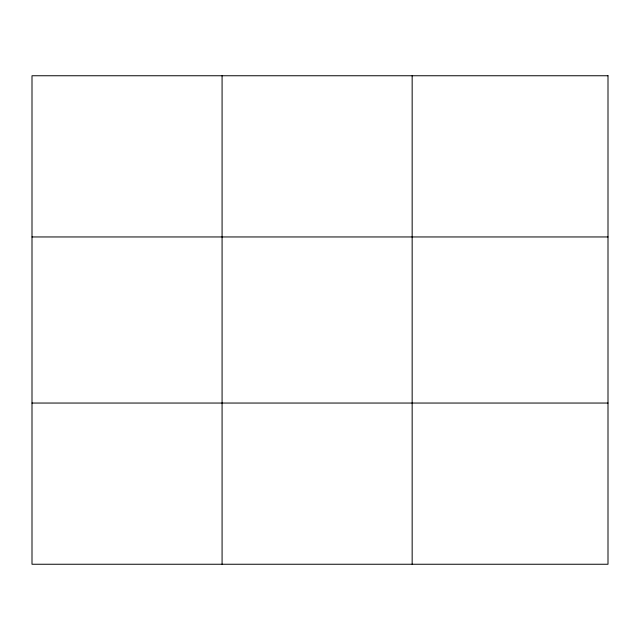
<?xml version="1.0" encoding="UTF-8"?>
<svg xmlns="http://www.w3.org/2000/svg" width="640" height="640" viewBox="0 0 640 640"><rect width="100%" height="100%" fill="white"/><g stroke="black" fill="none" stroke-linecap="round" stroke-linejoin="round"><path stroke-width="0.96" d="M222.08 564.248L222.08 75.752M412.16 564.248L412.16 75.752M32 236.952L608 236.952M32 403.048L608 403.048M608 75.752L608 564.248L32 564.248L32 75.752L608 75.752"/></g></svg>
